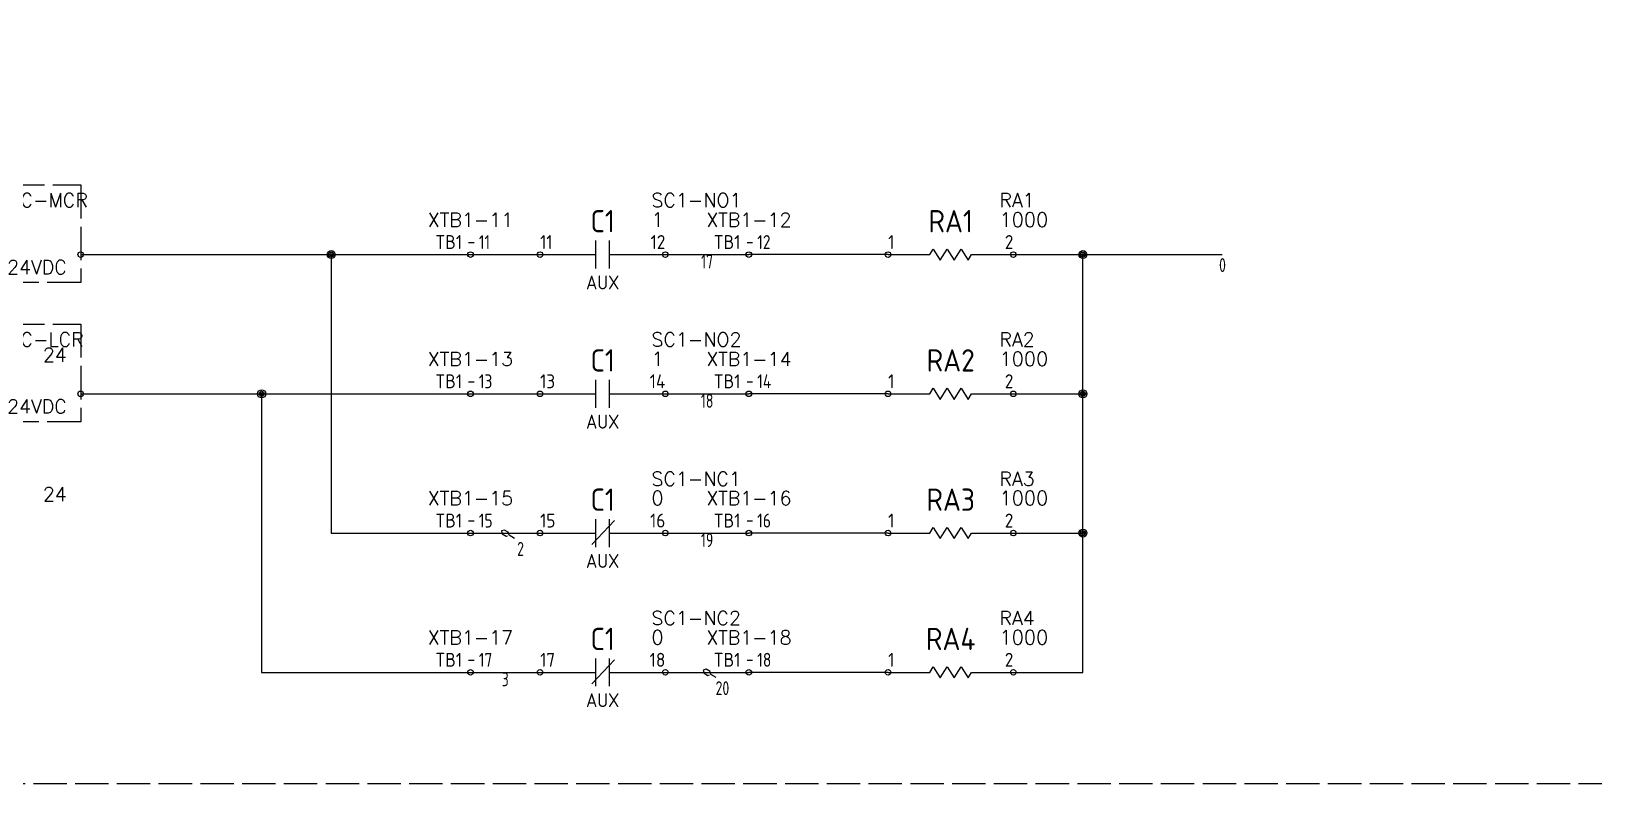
# Model space of a CAD drawing. Header units: millimetres. Extents: x 0 to 1020, y 0 to 646.
# Drawn here: x 146.1 to 426.7, y 280 to 415.1 of the extents above; entities that cross this region are included whole.
import ezdxf
from ezdxf.enums import TextEntityAlignment as Align

# ---------------------------------------------------------------- set-up
doc = ezdxf.new("R2010")
doc.units = ezdxf.units.MM
doc.header["$LTSCALE"] = 0.5
doc.linetypes.add('ACAD_ISO02W100', pattern=[15, 12, -3])
for name, color, linetype in [('LOCBOX', 7, 'ACAD_ISO02W100'), ('NETLIST', 50, 'Continuous'), ('SYMS', 7, 'Continuous'), ('WIREFIXED', 7, 'Continuous'), ('WIRENO', 7, 'Continuous'), ('WIRES', 7, 'Continuous')]:
    doc.layers.add(name, color=color, linetype=linetype)
doc.styles.get("Standard").update_dxf_attribs({"font": 'txt.shx', "bigfont": 'gbcbig.shx'})
doc.styles.add('WD_IEC', font='isocp2.shx', dxfattribs={"width": 0.9, "height": 4})

# ---------------------------------------------------------------- blocks, each defined once
blk = doc.blocks.new('TBH-1')
blk.add_line((-0.33, 2.17), (0.65, 2.17))
blk.add_circle((0, 0), 0.5)
at = {"style": 'WD_IEC', "flags": 1}
blk.add_attdef('LOC', text='', height=4, dxfattribs=at).set_placement((-15, 7.5), align=Align.MIDDLE_LEFT)
at = {"style": 'WD_IEC'}
blk.add_attdef('TAG1', text='', height=2.5, dxfattribs=at).set_placement((-1.5, 1), align=Align.RIGHT)
at = {"style": 'WD_IEC', "width": 0.9}
blk.add_attdef('TERM01', (1.5, 1), '', height=2.5, dxfattribs=at)
at = {"style": 'WD_IEC', "flags": 1}
blk.add_attdef('X1TERM01', (0, 0), '', height=0.5, dxfattribs=at)
at = {"layer": 'NETLIST'}
for tag, p in [('NETTAG', (0, 5)), ('NETVALUE', (0, -2.5))]:
    blk.add_attdef(tag, text='', height=2.5, dxfattribs=at).set_placement(p, align=Align.CENTER)
blk = doc.blocks.new('CONTACT-NO')
for p, q in [((2.5, 0), (12.5, 0)), ((12.5, -2.5), (12.5, 2.5)), ((15, -2.5), (15, 2.5)), ((15, 0), (25, 0))]:
    blk.add_line(p, q)
for centre in [(2.5, 0), (25, 0)]:
    blk.add_circle(centre, 0.5)
at = {"style": 'WD_IEC', "flags": 1}
blk.add_attdef('LOC', text='', height=4, dxfattribs=at).set_placement((13.75, 11), align=Align.MIDDLE_CENTER)
at = {"style": 'WD_IEC'}
for tag, height, p in [('TAG1', 4, (13.75, 6)), ('DESC1', 2.5, (13.75, -5))]:
    blk.add_attdef(tag, text='', height=height, dxfattribs=at).set_placement(p, align=Align.MIDDLE_CENTER)
for tag, p, height, flags in [('TERM01', (2.5, 1), 2.5, 8), ('X4TERM01', (2.5, 0), 0.64, 1), ('X1TERM02', (25, 0), 0.64, 1)]:
    blk.add_attdef(tag, p, '', height=height, dxfattribs=dict(at, flags=flags))
at = {"style": 'WD_IEC', "flags": 8}
blk.add_attdef('TERM02', text='', height=2.5, dxfattribs=at).set_placement((25, 1), align=Align.RIGHT)
at = {"layer": 'NETLIST'}
for tag, p, height in [('NETTAG', (22.5, 8.5), 2.5), ('NETVALUE', (22.5, 5), 2.56)]:
    blk.add_attdef(tag, p, '', height=height, dxfattribs=at)
blk = doc.blocks.new('CONTACT-NC')
for p, q in [((0, 0), (10, 0)), ((13.35, 2.25), (9.28, -2.05)), ((10, -2.5), (10, 2.5)), ((12.5, -2.5), (12.5, 2.5)), ((12.5, 0), (22.5, 0))]:
    blk.add_line(p, q)
for centre in [(0, 0), (22.5, 0)]:
    blk.add_circle(centre, 0.5)
at = {"style": 'WD_IEC', "flags": 1}
blk.add_attdef('LOC', text='', height=4, dxfattribs=at).set_placement((11.25, 11), align=Align.MIDDLE_CENTER)
at = {"style": 'WD_IEC'}
for tag, height, p in [('TAG1', 4, (11.25, 6)), ('DESC1', 2.5, (11.25, -5))]:
    blk.add_attdef(tag, text='', height=height, dxfattribs=at).set_placement(p, align=Align.MIDDLE_CENTER)
for tag, p, height, flags in [('TERM01', (0, 1), 2.5, 8), ('X4TERM01', (0, 0), 0.64, 1), ('X1TERM02', (22.5, 0), 0.64, 1)]:
    blk.add_attdef(tag, p, '', height=height, dxfattribs=dict(at, flags=flags))
at = {"style": 'WD_IEC', "flags": 8}
blk.add_attdef('TERM02', text='', height=2.5, dxfattribs=at).set_placement((22.5, 1), align=Align.RIGHT)
at = {"layer": 'NETLIST'}
for tag, p, height in [('NETTAG', (20, 8.5), 2.5), ('NETVALUE', (20, 5), 2.56)]:
    blk.add_attdef(tag, p, '', height=height, dxfattribs=at)
blk = doc.blocks.new('WD_WNH2')
at = {"linetype": 'Continuous', "style": 'WD_IEC', "width": 0.8}
blk.add_attdef('WIRENO', text='', height=2.5, dxfattribs=at).set_placement((0, 0), align=Align.TOP_CENTER)
at = {"style": 'WD_IEC', "flags": 1}
for tag, p in [('W02USER', (0, -1.21)), ('W03USER', (0, -1.33)), ('W04USER', (0, -1.46)), ('W05USER', (0, -1.58)), ('W06USER', (0, -1.71)), ('W07USER', (0, -1.83)), ('W08USER', (0, -1.96)), ('W09USER', (0, -2.08)), ('W01USER', (0, -1.08)), ('W10USER', (0, -2.21))]:
    blk.add_attdef(tag, text='', height=0.08, dxfattribs=at).set_placement(p, align=Align.CENTER)
blk = doc.blocks.new('DCM-1')
at = {"linetype": 'ACAD_ISO02W100'}
blk.add_lwpolyline([(-35, 12.5), (0, 12.5), (0, -5), (-35, -5)], close=True, dxfattribs=at)
blk.add_circle((0, 0), 0.5)
at = {"style": 'WD_IEC'}
for tag, height, flags, p in [('LOC', 4, 1, (-32.5, 14.5)), ('DESC1', 3, 9, (-32.5, 2.5))]:
    blk.add_attdef(tag, text='', height=height, dxfattribs=dict(at, flags=flags)).set_placement(p, align=Align.MIDDLE_LEFT)
blk.add_attdef('TAG1', text='', height=4, dxfattribs=at).set_placement((-32.5, 7.5), align=Align.MIDDLE_LEFT)
at = {"style": 'WD_IEC', "flags": 1}
blk.add_attdef('X1TERM01', (0, 0), '', height=0.5, dxfattribs=at)
blk.add_attdef('TERMDESC01', text='', height=2.5).set_placement((-2.5, -1), align=Align.TOP_RIGHT)
blk.add_attdef('TERM01', text='', height=2.5).set_placement((-2.5, -20), align=Align.BOTTOM_RIGHT)
at = {"layer": 'NETLIST'}
for tag, p in [('NETTAG', (-15, 8.5)), ('NETVALUE', (-15, 5))]:
    blk.add_attdef(tag, p, '', height=2.5, dxfattribs=at)
blk = doc.blocks.new('WDDOT')
for radius in [0.72, 0.449, 0.223]:
    blk.add_circle((0, 0), radius)
blk = doc.blocks.new('RESISTOR-1')
for p, q in [((0, 0), (7.5, 0)), ((7.5, 0), (8.12, 1)), ((8.12, 1), (9.38, -1)), ((9.38, -1), (10.62, 1)), ((10.62, 1), (11.88, -1)), ((11.88, -1), (13.12, 1)), ((13.12, 1), (14.38, -1)), ((14.38, -1), (15, 0)), ((15, 0), (22.5, 0))]:
    blk.add_line(p, q)
for centre in [(0, 0), (22.5, 0)]:
    blk.add_circle(centre, 0.5)
at = {"style": 'WD_IEC', "flags": 1}
blk.add_attdef('LOC', text='', height=4, dxfattribs=at).set_placement((11.25, 11), align=Align.MIDDLE_CENTER)
at = {"style": 'WD_IEC'}
for tag, height, p in [('TAG1', 4, (11.25, 6)), ('DESC1', 2.5, (10.75, -3))]:
    blk.add_attdef(tag, text='', height=height, dxfattribs=at).set_placement(p, align=Align.MIDDLE_CENTER)
for tag, p, height, flags in [('TERM01', (0, 1), 2.5, 8), ('X4TERM01', (0, 0), 0.64, 1), ('X1TERM02', (22.5, 0), 0.64, 1)]:
    blk.add_attdef(tag, p, '', height=height, dxfattribs=dict(at, flags=flags))
at = {"style": 'WD_IEC', "flags": 8}
blk.add_attdef('TERM02', text='', height=2.5, dxfattribs=at).set_placement((22.5, 1), align=Align.RIGHT)
at = {"layer": 'NETLIST'}
for tag, p, height in [('NETTAG', (20, 8.5), 2.5), ('NETVALUE', (20, 5), 2.56)]:
    blk.add_attdef(tag, p, '', height=height, dxfattribs=at)

msp = doc.modelspace()

# ---------------------------------------------------------------- linework, layer by layer
at = {"layer": 'LOCBOX'}
msp.add_lwpolyline([(65, 610), (632.5, 610), (632.5, 280), (65, 280)], close=True, dxfattribs=at)
at = {"layer": 'WIRENO'}
for points in [[(232.9, 324.05), (231.94, 324.6), (231.79, 325.15), (231.1, 325.54), (230.56, 325.4), (230.71, 324.85), (231.4, 324.46), (231.67, 324.53)], [(269.15, 299.05), (268.19, 299.6), (268.04, 300.15), (267.35, 300.54), (266.81, 300.4), (266.96, 299.85), (267.65, 299.46), (267.92, 299.53)]]:
    msp.add_lwpolyline(points, dxfattribs=at)
at = {"layer": 'WIRES'}
for p, q in [((155, 375), (225, 375)), ((200, 375), (200, 325)), ((225, 375), (237.5, 375)), ((260, 375), (275, 375)), ((300, 375), (275, 375)), ((322.5, 375), (360, 375)), ((335, 350), (335, 375)), ((155, 350), (225, 350)), ((187.5, 350), (187.5, 300)), ((225, 350), (237.5, 350)), ((260, 350), (275, 350)), ((300, 350), (275, 350)), ((322.5, 350), (335, 350)), ((335, 325), (335, 350)), ((200, 325), (225, 325)), ((225, 325), (237.5, 325)), ((260, 325), (275, 325)), ((300, 325), (275, 325)), ((322.5, 325), (335, 325)), ((335, 300), (335, 325)), ((187.5, 300), (225, 300)), ((225, 300), (237.5, 300)), ((260, 300), (275, 300)), ((300, 300), (275, 300)), ((322.5, 300), (335, 300))]:
    msp.add_line(p, q, dxfattribs=at)

# ---------------------------------------------------------------- block references
for name, p, values in [('DCM-1', (155, 375), {'NETVALUE': '24', 'NETTAG': 'VDC-MCR', 'TERM01': '24', 'TAG1': 'VDC-MCR', 'TERMDESC01': '24VDC'}), ('TBH-1', (225, 375), {'TAG1': 'TB1', 'TERM01': '11', 'NETTAG': 'XTB1-11'}), ('TBH-1', (275, 375), {'TAG1': 'TB1', 'TERM01': '12', 'NETTAG': 'XTB1-12'}), ('DCM-1', (155, 350), {'NETVALUE': '24', 'NETTAG': 'VDC-LCR', 'TERM01': '24', 'TAG1': 'VDC-LCR', 'TERMDESC01': '24VDC'}), ('TBH-1', (225, 350), {'TAG1': 'TB1', 'TERM01': '13', 'NETTAG': 'XTB1-13'}), ('TBH-1', (275, 350), {'TAG1': 'TB1', 'TERM01': '14', 'NETTAG': 'XTB1-14'}), ('TBH-1', (225, 325), {'TAG1': 'TB1', 'TERM01': '15', 'NETTAG': 'XTB1-15'}), ('TBH-1', (275, 325), {'TAG1': 'TB1', 'TERM01': '16', 'NETTAG': 'XTB1-16'}), ('TBH-1', (225, 300), {'TAG1': 'TB1', 'TERM01': '17', 'NETTAG': 'XTB1-17'}), ('TBH-1', (275, 300), {'TAG1': 'TB1', 'TERM01': '18', 'NETTAG': 'XTB1-18'})]:
    msp.add_blockref(name, p).add_auto_attribs(values)
ref = msp.add_blockref('CONTACT-NO', (235, 375))
ref.add_attrib('NETTAG', 'SC1-NO1', (257.5, 383.5), dxfattribs={"layer": 'NETLIST', "height": 2.5})
ref.add_attrib('NETVALUE', '1', (257.5, 380), dxfattribs={"layer": 'NETLIST', "height": 2.56})
ref.add_attrib('TAG1', 'C1', dxfattribs={"height": 4, "style": 'WD_IEC'}).set_placement((248.75, 381), align=Align.MIDDLE_CENTER)
ref.add_attrib('DESC1', 'AUX', dxfattribs={"height": 2.5, "style": 'WD_IEC'}).set_placement((248.75, 370), align=Align.MIDDLE_CENTER)
ref.add_attrib('TERM01', '11', (237.5, 376), dxfattribs={"height": 2.5, "style": 'WD_IEC'})
ref.add_attrib('TERM02', '12', dxfattribs={"height": 2.5, "style": 'WD_IEC'}).set_placement((260, 376), align=Align.RIGHT)
ref = msp.add_blockref('RESISTOR-1', (300, 375))
ref.add_attrib('NETTAG', 'RA1', (320, 383.5), dxfattribs={"layer": 'NETLIST', "height": 2.5})
ref.add_attrib('NETVALUE', '1000', (320, 380), dxfattribs={"layer": 'NETLIST', "height": 2.56})
ref.add_attrib('TAG1', 'RA1', dxfattribs={"height": 4, "style": 'WD_IEC'}).set_placement((311.25, 381), align=Align.MIDDLE_CENTER)
ref.add_attrib('TERM01', '1', (300, 376), dxfattribs={"height": 2.5, "style": 'WD_IEC'})
ref.add_attrib('TERM02', '2', dxfattribs={"height": 2.5, "style": 'WD_IEC'}).set_placement((322.5, 376), align=Align.RIGHT)
ref = msp.add_blockref('CONTACT-NO', (235, 350))
ref.add_attrib('NETTAG', 'SC1-NO2', (257.5, 358.5), dxfattribs={"layer": 'NETLIST', "height": 2.5})
ref.add_attrib('NETVALUE', '1', (257.5, 355), dxfattribs={"layer": 'NETLIST', "height": 2.56})
ref.add_attrib('TAG1', 'C1', dxfattribs={"height": 4, "style": 'WD_IEC'}).set_placement((248.75, 356), align=Align.MIDDLE_CENTER)
ref.add_attrib('DESC1', 'AUX', dxfattribs={"height": 2.5, "style": 'WD_IEC'}).set_placement((248.75, 345), align=Align.MIDDLE_CENTER)
ref.add_attrib('TERM01', '13', (237.5, 351), dxfattribs={"height": 2.5, "style": 'WD_IEC'})
ref.add_attrib('TERM02', '14', dxfattribs={"height": 2.5, "style": 'WD_IEC'}).set_placement((260, 351), align=Align.RIGHT)
ref = msp.add_blockref('RESISTOR-1', (300, 350))
ref.add_attrib('NETTAG', 'RA2', (320, 358.5), dxfattribs={"layer": 'NETLIST', "height": 2.5})
ref.add_attrib('NETVALUE', '1000', (320, 355), dxfattribs={"layer": 'NETLIST', "height": 2.56})
ref.add_attrib('TAG1', 'RA2', dxfattribs={"height": 4, "style": 'WD_IEC'}).set_placement((311.25, 356), align=Align.MIDDLE_CENTER)
ref.add_attrib('TERM01', '1', (300, 351), dxfattribs={"height": 2.5, "style": 'WD_IEC'})
ref.add_attrib('TERM02', '2', dxfattribs={"height": 2.5, "style": 'WD_IEC'}).set_placement((322.5, 351), align=Align.RIGHT)
ref = msp.add_blockref('CONTACT-NC', (237.5, 325))
ref.add_attrib('TERM02', '16', dxfattribs={"height": 2.5, "style": 'WD_IEC'}).set_placement((260, 326), align=Align.RIGHT)
ref.add_attrib('TERM01', '15', (237.5, 326), dxfattribs={"height": 2.5, "style": 'WD_IEC'})
ref.add_attrib('DESC1', 'AUX', dxfattribs={"height": 2.5, "style": 'WD_IEC'}).set_placement((248.75, 320), align=Align.MIDDLE_CENTER)
ref.add_attrib('TAG1', 'C1', dxfattribs={"height": 4, "style": 'WD_IEC'}).set_placement((248.75, 331), align=Align.MIDDLE_CENTER)
ref.add_attrib('NETVALUE', '0', (257.5, 330), dxfattribs={"layer": 'NETLIST', "height": 2.56})
ref.add_attrib('NETTAG', 'SC1-NC1', (257.5, 333.5), dxfattribs={"layer": 'NETLIST', "height": 2.5})
ref = msp.add_blockref('RESISTOR-1', (300, 325))
ref.add_attrib('NETTAG', 'RA3', (320, 333.5), dxfattribs={"layer": 'NETLIST', "height": 2.5})
ref.add_attrib('NETVALUE', '1000', (320, 330), dxfattribs={"layer": 'NETLIST', "height": 2.56})
ref.add_attrib('TAG1', 'RA3', dxfattribs={"height": 4, "style": 'WD_IEC'}).set_placement((311.25, 331), align=Align.MIDDLE_CENTER)
ref.add_attrib('TERM01', '1', (300, 326), dxfattribs={"height": 2.5, "style": 'WD_IEC'})
ref.add_attrib('TERM02', '2', dxfattribs={"height": 2.5, "style": 'WD_IEC'}).set_placement((322.5, 326), align=Align.RIGHT)
ref = msp.add_blockref('CONTACT-NC', (237.5, 300))
ref.add_attrib('TERM02', '18', dxfattribs={"height": 2.5, "style": 'WD_IEC'}).set_placement((260, 301), align=Align.RIGHT)
ref.add_attrib('TERM01', '17', (237.5, 301), dxfattribs={"height": 2.5, "style": 'WD_IEC'})
ref.add_attrib('DESC1', 'AUX', dxfattribs={"height": 2.5, "style": 'WD_IEC'}).set_placement((248.75, 295), align=Align.MIDDLE_CENTER)
ref.add_attrib('TAG1', 'C1', dxfattribs={"height": 4, "style": 'WD_IEC'}).set_placement((248.75, 306), align=Align.MIDDLE_CENTER)
ref.add_attrib('NETVALUE', '0', (257.5, 305), dxfattribs={"layer": 'NETLIST', "height": 2.56})
ref.add_attrib('NETTAG', 'SC1-NC2', (257.5, 308.5), dxfattribs={"layer": 'NETLIST', "height": 2.5})
ref = msp.add_blockref('RESISTOR-1', (300, 300))
ref.add_attrib('NETTAG', 'RA4', (320, 308.5), dxfattribs={"layer": 'NETLIST', "height": 2.5})
ref.add_attrib('NETVALUE', '1000', (320, 305), dxfattribs={"layer": 'NETLIST', "height": 2.56})
ref.add_attrib('TAG1', 'RA4', dxfattribs={"height": 4, "style": 'WD_IEC'}).set_placement((311.25, 306), align=Align.MIDDLE_CENTER)
ref.add_attrib('TERM01', '1', (300, 301), dxfattribs={"height": 2.5, "style": 'WD_IEC'})
ref.add_attrib('TERM02', '2', dxfattribs={"height": 2.5, "style": 'WD_IEC'}).set_placement((322.5, 301), align=Align.RIGHT)
at = {"layer": 'SYMS'}
for p in [(200, 375), (335, 375), (187.5, 350), (335, 350), (335, 325)]:
    msp.add_blockref('WDDOT', p, dxfattribs=at)
at = {"layer": 'WIREFIXED'}
ref = msp.add_blockref('WD_WNH2', (360, 375), dxfattribs=at)
ref.add_attrib('WIRENOF', '0', dxfattribs={"linetype": 'Continuous', "height": 2.5, "style": 'WD_IEC', "width": 0.8}).set_placement((360.06, 374.37), align=Align.TOP_CENTER)
at = {"layer": 'WIRENO'}
ref = msp.add_blockref('WD_WNH2', (267.5, 375), dxfattribs=at)
ref.add_attrib('WIRENO', '17', dxfattribs={"linetype": 'Continuous', "height": 2.5, "style": 'WD_IEC', "width": 0.8}).set_placement((267.5, 375), align=Align.TOP_CENTER)
ref = msp.add_blockref('WD_WNH2', (267.5, 350), dxfattribs=at)
ref.add_attrib('WIRENO', '18', dxfattribs={"linetype": 'Continuous', "height": 2.5, "style": 'WD_IEC', "width": 0.8}).set_placement((267.5, 350), align=Align.TOP_CENTER)
ref = msp.add_blockref('WD_WNH2', (231.25, 325), dxfattribs=at)
ref.add_attrib('WIRENO', '2', dxfattribs={"linetype": 'Continuous', "height": 2.5, "style": 'WD_IEC', "width": 0.8}).set_placement((234, 323.41), align=Align.TOP_CENTER)
ref = msp.add_blockref('WD_WNH2', (267.5, 325), dxfattribs=at)
ref.add_attrib('WIRENO', '19', dxfattribs={"linetype": 'Continuous', "height": 2.5, "style": 'WD_IEC', "width": 0.8}).set_placement((267.5, 325), align=Align.TOP_CENTER)
ref = msp.add_blockref('WD_WNH2', (231.25, 300), dxfattribs=at)
ref.add_attrib('WIRENO', '3', dxfattribs={"linetype": 'Continuous', "height": 2.5, "style": 'WD_IEC', "width": 0.8}).set_placement((231.25, 300), align=Align.TOP_CENTER)
ref = msp.add_blockref('WD_WNH2', (267.5, 300), dxfattribs=at)
ref.add_attrib('WIRENO', '20', dxfattribs={"linetype": 'Continuous', "height": 2.5, "style": 'WD_IEC', "width": 0.8}).set_placement((270.25, 298.41), align=Align.TOP_CENTER)

doc.saveas('drawing.dxf')
